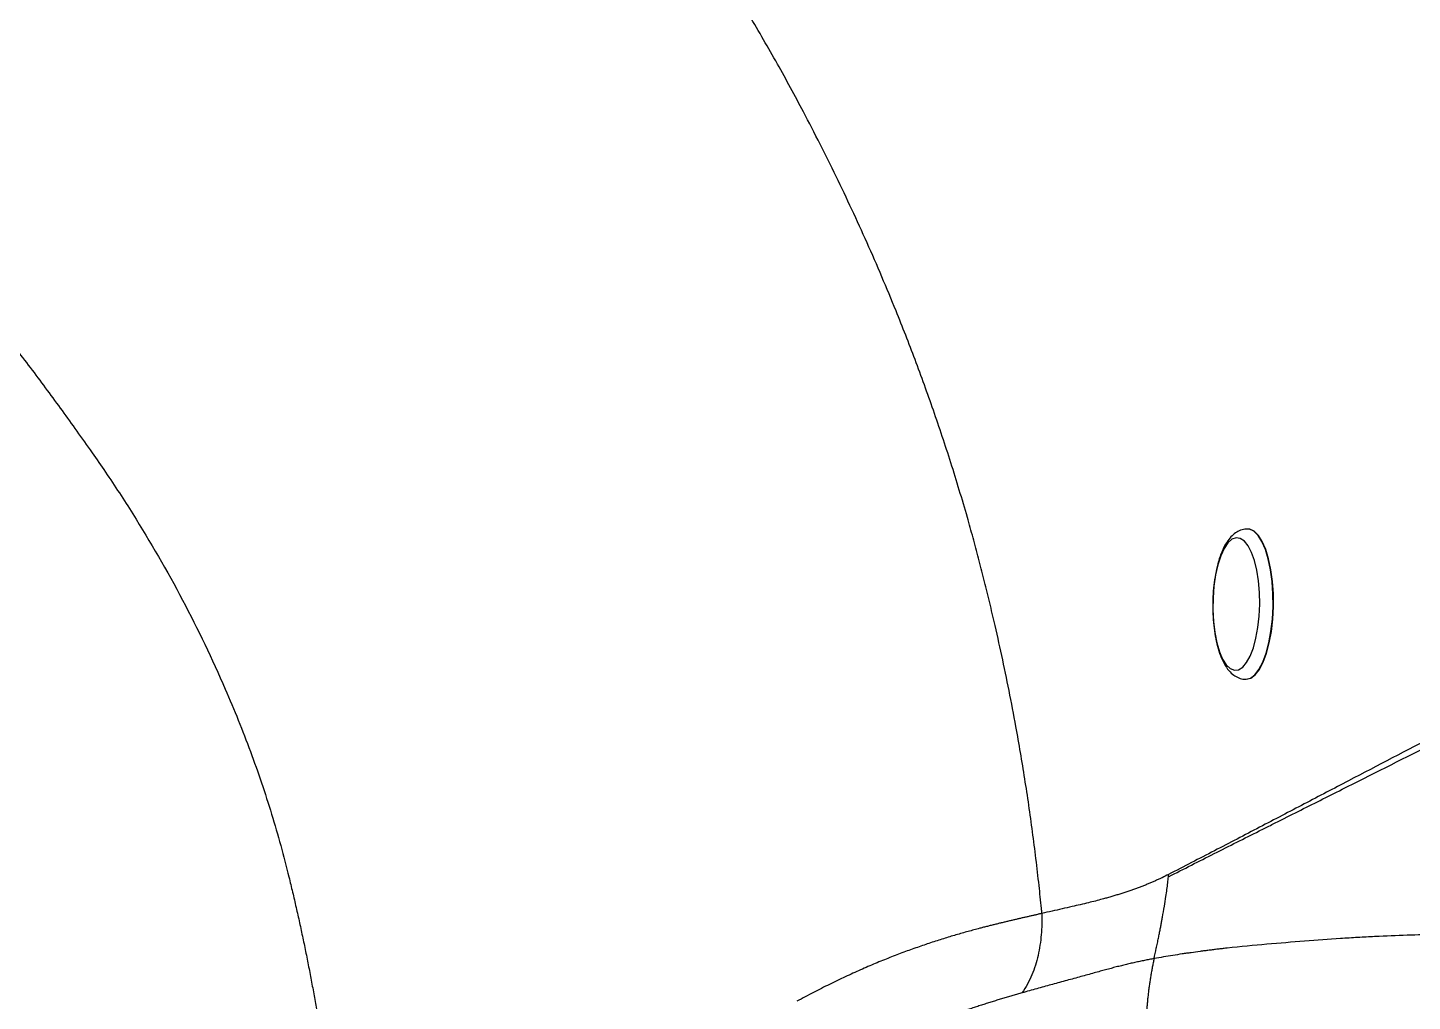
# Model space of a CAD drawing. Extents: x 412 to 492, y 622 to 766.
# Drawn here: x 474.51 to 483.74, y 697.42 to 703.9 of the extents above; entities that cross this region are included whole.
import ezdxf

# ---------------------------------------------------------------- set-up
doc = ezdxf.new("R2010")
doc.units = 0
doc.header["$MEASUREMENT"] = 0
doc.layers.add('1', color=4, linetype='Continuous')
doc.layers.add('GEOMETRY', color=4, linetype='Continuous', lineweight=25)

# ---------------------------------------------------------------- blocks, each defined once
blk = doc.blocks.new('2024 Beam 220V LL')
at = {"layer": 'GEOMETRY'}
for p, q in [((70.6887, 57.8075), (70.6864, 57.8075)), ((70.6734, 56.8076), (70.6757, 56.8076))]:
    blk.add_line(p, q, dxfattribs=at)
at = {"layer": 'GEOMETRY', "flags": 128}
for points in [[(70.8285, 57.0492), (70.8426, 57.1253), (70.8521, 57.2066), (70.8566, 57.2908), (70.856, 57.3755), (70.8503, 57.4582), (70.8398, 57.5366), (70.8246, 57.6084), (70.8053, 57.6716), (70.7824, 57.7243), (70.7565, 57.765), (70.7284, 57.7925), (70.699, 57.8061), (70.6878, 57.8075)], [(70.8308, 57.0492), (70.845, 57.1253), (70.8544, 57.2066), (70.8589, 57.2908), (70.8583, 57.3755), (70.8527, 57.4582), (70.8421, 57.5366), (70.827, 57.6084), (70.8077, 57.6716), (70.7847, 57.7242), (70.7589, 57.7649), (70.7308, 57.7925), (70.7013, 57.806), (70.6887, 57.8075)], [(70.7427, 57.0803), (70.7558, 57.1515), (70.7642, 57.2277), (70.7677, 57.3065), (70.7663, 57.3854), (70.7598, 57.4618), (70.7485, 57.5332), (70.7329, 57.5975), (70.7134, 57.6524), (70.6905, 57.6963), (70.6652, 57.7278), (70.6381, 57.7457), (70.6101, 57.7496), (70.5822, 57.7393), (70.5553, 57.7152), (70.5301, 57.678), (70.5076, 57.6289), (70.4884, 57.5695), (70.4731, 57.5017), (70.4623, 57.4278), (70.4563, 57.3499), (70.4553, 57.2708), (70.4593, 57.1928), (70.4682, 57.1186), (70.4817, 57.0505), (70.4994, 56.9906), (70.5206, 56.941), (70.5448, 56.9032), (70.5711, 56.8784), (70.5988, 56.8674), (70.6268, 56.8707), (70.6544, 56.8879), (70.6805, 56.9187), (70.7045, 56.962), (70.7254, 57.0165), (70.7427, 57.0803)], [(70.6746, 56.8076), (70.6758, 56.8076), (70.7058, 56.8156), (70.735, 56.8377), (70.7627, 56.8733), (70.7879, 56.9214), (70.8101, 56.9806), (70.8285, 57.0492)], [(70.6757, 56.8076), (70.6781, 56.8076), (70.7081, 56.8155), (70.7373, 56.8376), (70.765, 56.8733), (70.7903, 56.9214), (70.8124, 56.9806), (70.8308, 57.0492)]]:
    blk.add_lwpolyline(points, dxfattribs=at)
at = {"layer": 'GEOMETRY'}
for points, knots in [([(69.3163, 55.2477), (69.3152, 55.2587), (69.3092, 55.3207), (69.2904, 55.5021), (69.2554, 55.7905), (69.2039, 56.1432), (69.1505, 56.4567), (69.0983, 56.7301), (69.0498, 56.9637), (69.0049, 57.1644), (68.9648, 57.3338), (68.9303, 57.4739), (68.8946, 57.6124), (68.8578, 57.7493), (68.7981, 57.9615), (68.7124, 58.2451), (68.5958, 58.5956), (68.4736, 58.9328), (68.3282, 59.3052), (68.1547, 59.7126), (67.9485, 60.1545), (67.7476, 60.551), (67.5536, 60.9077), (67.3971, 61.1785), (67.2697, 61.3899), (67.1748, 61.5433), (67.0792, 61.6933), (66.9445, 61.8991), (66.7697, 62.1573), (66.5557, 62.4601), (66.3353, 62.7587), (66.032, 63.1522), (65.6381, 63.6314), (65.1444, 64.1852), (64.6324, 64.7146), (64.1894, 65.1376), (63.825, 65.4652), (63.5443, 65.7075), (63.2576, 65.945), (62.9331, 66.2028), (62.5694, 66.4777), (62.1636, 66.7668), (61.8487, 66.9785), (61.6297, 67.1199), (61.5097, 67.1958), (61.3882, 67.2709), (61.2623, 67.3469), (61.0712, 67.4597), (60.8132, 67.606), (60.3812, 67.8369), (59.8337, 68.1038), (59.1675, 68.388), (58.4856, 68.6388), (57.9661, 68.7992), (57.612, 68.895), (57.4433, 68.9381), (57.2954, 68.9741), (57.1824, 69.0007), (57.0822, 69.0235), (56.9813, 69.0457), (56.866, 69.0702), (56.7499, 69.0939), (56.633, 69.1168), (56.5155, 69.1389), (56.3234, 69.1734), (56.0548, 69.2175), (55.7078, 69.2659), (55.355, 69.3066), (55.0748, 69.3322), (54.8685, 69.3475), (54.7371, 69.356), (54.6029, 69.3636), (54.4659, 69.37), (54.3262, 69.3752), (54.1838, 69.3791), (54.0387, 69.3817), (53.8909, 69.3829), (53.7406, 69.3826), (53.6394, 69.3811), (53.5884, 69.3804)], [0, 0, 0, 0, 0.001473, 0.0083, 0.024285, 0.04014, 0.05574, 0.066575, 0.077144, 0.087449, 0.093884, 0.100253, 0.106555, 0.112791, 0.118962, 0.135596, 0.151696, 0.167271, 0.182333, 0.203609, 0.22456, 0.245197, 0.260717, 0.276613, 0.285219, 0.292273, 0.299665, 0.307936, 0.323709, 0.339486, 0.355274, 0.371076, 0.402874, 0.434376, 0.465659, 0.49675, 0.512436, 0.528152, 0.544036, 0.559922, 0.581009, 0.60221, 0.623536, 0.629469, 0.635514, 0.641673, 0.64773, 0.65431, 0.670054, 0.685706, 0.717138, 0.748405, 0.779378, 0.811704, 0.819706, 0.827767, 0.834732, 0.839873, 0.843182, 0.848379, 0.853603, 0.858852, 0.864129, 0.869431, 0.87476, 0.89009, 0.905638, 0.921402, 0.937379, 0.943106, 0.948954, 0.954922, 0.961009, 0.967214, 0.973538, 0.979979, 0.986536, 0.993209, 1, 1, 1, 1]), ([(49.9559, 64.4717), (49.9874, 64.4743), (50.0696, 64.4812), (50.2218, 64.4937), (50.432, 64.5112), (50.6906, 64.5329), (50.9628, 64.5563), (51.2016, 64.5772), (51.3923, 64.5941), (51.5588, 64.6092), (51.7172, 64.6231), (51.8602, 64.634), (51.9794, 64.6413), (52.0866, 64.6469), (52.1962, 64.6514), (52.3057, 64.655), (52.413, 64.6574), (52.5351, 64.6588), (52.6744, 64.6584), (52.8333, 64.6558), (52.9929, 64.651), (53.1533, 64.644), (53.3145, 64.6348), (53.4764, 64.6233), (53.6391, 64.6095), (53.8547, 64.5884), (54.1238, 64.5566), (54.4078, 64.5158), (54.6565, 64.4744), (54.8711, 64.4346), (55.0947, 64.3892), (55.3184, 64.3401), (55.5329, 64.2889), (55.7213, 64.239), (55.8905, 64.1894), (56.0481, 64.1395), (56.2058, 64.086), (56.4457, 63.9989), (56.7664, 63.8686), (57.1644, 63.6818), (57.6194, 63.439), (57.979, 63.2178), (58.2534, 63.0309), (58.3903, 62.9351), (58.5295, 62.8359), (58.7999, 62.6395), (59.2001, 62.3344), (59.8905, 61.7676), (60.7166, 61.0137), (61.4882, 60.204), (62.0705, 59.5257), (62.4198, 59.0883), (62.6887, 58.7321), (62.8547, 58.5035), (62.9832, 58.3216), (63.0782, 58.1842), (63.1687, 58.0488), (63.3484, 57.769), (63.5969, 57.339), (63.82, 56.8746), (63.9621, 56.5352), (64.0425, 56.3272), (64.1164, 56.1188), (64.1839, 55.9099), (64.245, 55.7006), (64.2901, 55.5268), (64.3231, 55.3892), (64.3467, 55.2877), (64.3694, 55.186), (64.3914, 55.0841), (64.4125, 54.982), (64.4329, 54.8797), (64.4524, 54.7771), (64.4712, 54.6743), (64.4891, 54.5713), (64.5084, 54.4556), (64.5287, 54.3253), (64.5494, 54.1784), (64.5695, 54.0232), (64.5884, 53.8619), (64.6044, 53.7079), (64.6173, 53.5659), (64.6278, 53.4359), (64.6368, 53.3063), (64.6444, 53.1772), (64.6506, 53.0486), (64.6535, 52.963), (64.655, 52.9202)], [0, 0, 0, 0, 0.004717, 0.012296, 0.022745, 0.036075, 0.050787, 0.063159, 0.071426, 0.078972, 0.087744, 0.094769, 0.099998, 0.105242, 0.110504, 0.116048, 0.121276, 0.126187, 0.133886, 0.141613, 0.149369, 0.157158, 0.16498, 0.172837, 0.180731, 0.188663, 0.204227, 0.219917, 0.230074, 0.240535, 0.251303, 0.262841, 0.273359, 0.282861, 0.290673, 0.298527, 0.306428, 0.314379, 0.334819, 0.355523, 0.376545, 0.407548, 0.414782, 0.423112, 0.430961, 0.438717, 0.469862, 0.501218, 0.563169, 0.625202, 0.656494, 0.687586, 0.703246, 0.718853, 0.727111, 0.734431, 0.742265, 0.74997, 0.78112, 0.812105, 0.822738, 0.833294, 0.843781, 0.854204, 0.864571, 0.874891, 0.879858, 0.88483, 0.889807, 0.894791, 0.89978, 0.904775, 0.909778, 0.914787, 0.919804, 0.924828, 0.931691, 0.938828, 0.946239, 0.9543, 0.962326, 0.96866, 0.97497, 0.981259, 0.987526, 0.993773, 1, 1, 1, 1]), ([(74.8146, 57.9459), (74.4295, 57.7432), (74.0463, 57.5406), (73.5682, 57.2886), (73.4726, 57.2382), (73.2815, 57.1379), (73.1859, 57.0877), (72.8993, 56.9372), (72.7082, 56.8368), (72.421, 56.6861), (72.3251, 56.6358), (72.1812, 56.5603), (72.1331, 56.5351), (72.037, 56.4848), (71.9889, 56.4597), (71.748, 56.3339), (71.5543, 56.2328), (71.2613, 56.0799), (71.1632, 56.0287), (71.0152, 55.9514), (70.9658, 55.9255), (70.8665, 55.8737), (70.8168, 55.8476), (70.667, 55.7695), (70.5665, 55.7174), (70.4148, 55.6388), (70.364, 55.6125), (70.2621, 55.5599), (70.211, 55.5336), (70.1598, 55.5071)], [0, 0, 0, 0, 0.25, 0.25, 0.3125, 0.3125, 0.375, 0.375, 0.5, 0.5, 0.5625, 0.5625, 0.59375, 0.59375, 0.625, 0.625, 0.75, 0.75, 0.8125, 0.8125, 0.84375, 0.84375, 0.875, 0.875, 0.9375, 0.9375, 0.96875, 0.96875, 1, 1, 1, 1]), ([(70.1595, 55.4923), (70.2105, 55.5181), (70.2615, 55.5439), (70.363, 55.5952), (70.4136, 55.6206), (70.5144, 55.6714), (70.5646, 55.6968), (70.6647, 55.7471), (70.7145, 55.7721), (70.7891, 55.8096), (70.8139, 55.822), (70.8634, 55.8468), (70.8881, 55.8592), (70.9621, 55.8963), (71.0113, 55.921), (71.1584, 55.9949), (71.256, 56.0438), (71.5472, 56.1899), (71.7395, 56.2866), (71.9788, 56.407), (72.0266, 56.431), (72.1221, 56.4791), (72.1697, 56.503), (72.3124, 56.5747), (72.4074, 56.6224), (72.6921, 56.7657), (72.8814, 56.8612), (73.1653, 57.0045), (73.26, 57.0523), (73.4019, 57.1241), (73.4492, 57.1481), (73.5438, 57.1958), (73.5911, 57.2197), (73.8274, 57.3392), (74.0164, 57.4349), (74.3952, 57.627), (74.5849, 57.7234), (74.7753, 57.8203)], [0, 0, 0, 0, 0.03125, 0.03125, 0.0625, 0.0625, 0.09375, 0.09375, 0.125, 0.125, 0.140625, 0.140625, 0.15625, 0.15625, 0.1875, 0.1875, 0.25, 0.25, 0.375, 0.375, 0.40625, 0.40625, 0.4375, 0.4375, 0.5, 0.5, 0.625, 0.625, 0.6875, 0.6875, 0.71875, 0.71875, 0.75, 0.75, 0.875, 0.875, 1, 1, 1, 1]), ([(70.6891, 57.8063), (70.6857, 57.8068), (70.6691, 57.8089), (70.6395, 57.8008), (70.6047, 57.7831), (70.5738, 57.7556), (70.5455, 57.7183), (70.5196, 57.6695), (70.4972, 57.6101), (70.4793, 57.543), (70.4661, 57.4709), (70.4579, 57.3956), (70.4541, 57.3359), (70.4547, 57.3023), (70.4549, 57.2942)], [0, 0, 0, 0, 0.020017, 0.097432, 0.1737, 0.254977, 0.347022, 0.450788, 0.558099, 0.663016, 0.765863, 0.867459, 0.96841, 1, 1, 1, 1]), ([(70.4549, 57.2942), (70.4549, 57.2766), (70.4549, 57.2333), (70.4603, 57.1656), (70.4703, 57.0933), (70.4851, 57.0258), (70.5045, 56.9643), (70.5293, 56.9095), (70.5584, 56.8663), (70.5916, 56.8345), (70.6267, 56.8156), (70.656, 56.8066), (70.6722, 56.8084), (70.6757, 56.8088)], [0, 0, 0, 0, 0.072304, 0.177777, 0.28374, 0.390717, 0.499469, 0.611177, 0.727324, 0.81887, 0.900616, 0.978262, 1, 1, 1, 1]), ([(70.1171, 55.4858), (70.11, 55.4825), (70.0956, 55.4756), (70.0738, 55.4657), (70.0516, 55.4559), (70.0288, 55.4463), (70.0056, 55.4368), (69.9819, 55.4275), (69.9577, 55.4183), (69.933, 55.4092), (69.9079, 55.4004), (69.8823, 55.3916), (69.8562, 55.383), (69.8296, 55.3746), (69.8025, 55.3663), (69.7749, 55.3582), (69.7468, 55.3502), (69.6975, 55.3367), (69.6211, 55.3174), (69.5317, 55.2964), (69.4505, 55.278), (69.3835, 55.2628), (69.3387, 55.2527), (69.3163, 55.2477)], [0, 0, 0, 0, 0.027049, 0.054669, 0.082859, 0.111621, 0.140956, 0.170863, 0.201344, 0.232398, 0.264027, 0.296231, 0.32901, 0.362364, 0.396295, 0.430802, 0.465886, 0.501548, 0.615619, 0.751564, 0.834376, 0.917187, 1, 1, 1, 1]), ([(70.0636, 54.9467), (70.0686, 54.9696), (70.0761, 55.0038), (70.0858, 55.0497), (70.0926, 55.0829), (70.099, 55.1146), (70.1048, 55.1439), (70.1102, 55.1715), (70.1151, 55.1973), (70.1227, 55.2384), (70.1322, 55.2925), (70.142, 55.3544), (70.1494, 55.4064), (70.155, 55.4504), (70.158, 55.4788), (70.1595, 55.4925)], [0, 0, 0, 0, 0.126733, 0.189896, 0.253456, 0.310678, 0.364725, 0.415482, 0.462884, 0.506907, 0.641208, 0.760313, 0.845715, 0.925553, 1, 1, 1, 1]), ([(69.3163, 55.2477), (69.3096, 55.2461), (69.2962, 55.243), (69.2757, 55.2383), (69.2548, 55.2335), (69.2336, 55.2287), (69.212, 55.2237), (69.1901, 55.2187), (69.1679, 55.2136), (69.1453, 55.2084), (69.1224, 55.203), (69.0992, 55.1976), (69.0757, 55.192), (69.0518, 55.1862), (69.0276, 55.1804), (69.0031, 55.1743), (68.9783, 55.1682), (68.9532, 55.1618), (68.9278, 55.1553), (68.898, 55.1475), (68.8635, 55.1383), (68.8241, 55.1275), (68.7841, 55.1163), (68.7435, 55.1045), (68.7022, 55.0922), (68.6603, 55.0794), (68.6178, 55.066), (68.5746, 55.052), (68.5308, 55.0373), (68.4863, 55.022), (68.4412, 55.006), (68.3955, 54.9892), (68.3491, 54.9717), (68.3021, 54.9534), (68.2544, 54.9343), (68.2061, 54.9144), (68.1571, 54.8935), (68.1074, 54.8719), (68.057, 54.8492), (68.0059, 54.8257), (67.954, 54.8011), (67.9014, 54.7756), (67.8481, 54.749), (67.7939, 54.7214), (67.7389, 54.6927), (67.7017, 54.6727), (67.683, 54.6627)], [0, 0, 0, 0, 0.018053, 0.036094, 0.054124, 0.072142, 0.090145, 0.108132, 0.1261, 0.14405, 0.16198, 0.17989, 0.19778, 0.215652, 0.233506, 0.251342, 0.269161, 0.286961, 0.304743, 0.322507, 0.34882, 0.375088, 0.401307, 0.427478, 0.453604, 0.479689, 0.505735, 0.53175, 0.557737, 0.583702, 0.609648, 0.635581, 0.661504, 0.68742, 0.713334, 0.739249, 0.765169, 0.791101, 0.817051, 0.843029, 0.869042, 0.895101, 0.921216, 0.947397, 0.973655, 1, 1, 1, 1]), ([(69.3163, 55.2477), (69.3172, 55.2002), (69.3158, 55.1528), (69.3076, 55.0595), (69.3008, 55.0135), (69.2803, 54.9237), (69.2666, 54.8799), (69.2312, 54.7961), (69.2096, 54.7561), (69.1833, 54.7186)], [0, 0, 0, 0, 0.25, 0.25, 0.5, 0.5, 0.75, 0.75, 1, 1, 1, 1]), ([(71.5333, 55.0935), (71.4963, 55.0915), (71.4589, 55.0895), (71.383, 55.0851), (71.3445, 55.0827), (71.2278, 55.0751), (71.1481, 55.0693), (70.9845, 55.0566), (70.9007, 55.0498), (70.7289, 55.0346), (70.6408, 55.0263), (70.5504, 55.0169)], [0, 0, 0, 0, 0.125, 0.125, 0.25, 0.25, 0.5, 0.5, 0.75, 0.75, 1, 1, 1, 1]), ([(72.3211, 55.1211), (72.2631, 55.12), (72.2033, 55.1187), (72.08, 55.1148), (72.0164, 55.1123), (71.8856, 55.1071), (71.8182, 55.1046), (71.6797, 55.0995), (71.6085, 55.0969), (71.5353, 55.094)], [0, 0, 0, 0, 0.25, 0.25, 0.5, 0.5, 0.75, 0.75, 1, 1, 1, 1]), ([(70.5461, 55.0162), (70.5413, 55.0156), (70.5365, 55.0151), (70.5269, 55.014), (70.5221, 55.0134), (70.5124, 55.0124), (70.5076, 55.0118), (70.4979, 55.0106), (70.4931, 55.0101), (70.4785, 55.0085), (70.4688, 55.0072), (70.4492, 55.0048), (70.4394, 55.0035), (70.4198, 55.0012), (70.41, 55), (70.3902, 54.9974), (70.3803, 54.996), (70.3504, 54.9919), (70.3304, 54.9891), (70.3003, 54.9849), (70.2902, 54.9835), (70.27, 54.9808), (70.2599, 54.9793), (70.2295, 54.9747), (70.209, 54.9715), (70.1472, 54.9615), (70.1056, 54.9543), (70.0636, 54.9467)], [0, 0, 0, 0, 0.03125, 0.03125, 0.0625, 0.0625, 0.09375, 0.09375, 0.125, 0.125, 0.1875, 0.1875, 0.25, 0.25, 0.3125, 0.3125, 0.375, 0.375, 0.5, 0.5, 0.5625, 0.5625, 0.625, 0.625, 0.75, 0.75, 1, 1, 1, 1]), ([(70.0636, 54.9467), (70.053, 54.9448), (70.0319, 54.9409), (70.0002, 54.9347), (69.9684, 54.9281), (69.9363, 54.9211), (69.9038, 54.9137), (69.8708, 54.9058), (69.8372, 54.8976), (69.8029, 54.8889), (69.7679, 54.8797), (69.7319, 54.87), (69.6801, 54.8558), (69.6103, 54.8363), (69.519, 54.8112), (69.4398, 54.7897), (69.3758, 54.7722), (69.3291, 54.7594), (69.2814, 54.7463), (69.2329, 54.7327), (69.1998, 54.7233), (69.1833, 54.7186)], [0, 0, 0, 0, 0.044337, 0.088675, 0.132994, 0.177297, 0.221608, 0.265926, 0.310229, 0.354511, 0.398784, 0.443063, 0.487329, 0.584673, 0.681903, 0.778959, 0.82325, 0.867492, 0.911699, 0.955872, 1, 1, 1, 1]), ([(70.0636, 54.9467), (70.0615, 54.9372), (70.0574, 54.9181), (70.0517, 54.8893), (70.0462, 54.8605), (70.0412, 54.8315), (70.0365, 54.8026), (70.0322, 54.7735), (70.0283, 54.7444), (70.0247, 54.7153), (70.0215, 54.6861), (70.0187, 54.6568), (70.0162, 54.6275), (70.0141, 54.5982), (70.0124, 54.5689), (70.011, 54.5395), (70.01, 54.5101), (70.0094, 54.4807), (70.0092, 54.4611), (70.0092, 54.4513)], [0, 0, 0, 0, 0.058823, 0.117646, 0.176468, 0.235291, 0.294113, 0.352936, 0.411759, 0.470582, 0.529405, 0.588229, 0.647054, 0.705878, 0.764703, 0.823527, 0.882352, 0.941176, 1, 1, 1, 1]), ([(69.1833, 54.7186), (69.1734, 54.7158), (69.1536, 54.7101), (69.1235, 54.7014), (69.0931, 54.6924), (69.0624, 54.6833), (69.0314, 54.6739), (69.0001, 54.6644), (68.9685, 54.6546), (68.9367, 54.6445), (68.9045, 54.6342), (68.8721, 54.6237), (68.8395, 54.6129), (68.8065, 54.6018), (68.7733, 54.5904), (68.7398, 54.5787), (68.7061, 54.5667), (68.6721, 54.5543), (68.6379, 54.5416), (68.6034, 54.5286), (68.5687, 54.5151), (68.5338, 54.5013), (68.5103, 54.4918), (68.4986, 54.487)], [0, 0, 0, 0, 0.047799, 0.095574, 0.143327, 0.191059, 0.238766, 0.28645, 0.334107, 0.381743, 0.429362, 0.476969, 0.524567, 0.572155, 0.619731, 0.667293, 0.714839, 0.762375, 0.809903, 0.857429, 0.904953, 0.952477, 1, 1, 1, 1])]:
    blk.add_open_spline(points, degree=3, knots=knots, dxfattribs=at)
for points in [[(70.1598, 55.5077), (70.1456, 55.5004), (70.1314, 55.4931), (70.1171, 55.4858)], [(70.1595, 55.4927), (70.1598, 55.4977), (70.1599, 55.5027), (70.1598, 55.5077)], [(71.5353, 55.094), (71.5345, 55.0934), (71.5338, 55.0932), (71.5333, 55.0935)], [(70.5504, 55.0169), (70.5489, 55.0164), (70.5474, 55.0162), (70.5461, 55.0162)]]:
    blk.add_open_spline(points, degree=3, dxfattribs=at)

msp = doc.modelspace()

# ---------------------------------------------------------------- block references
at = {"layer": '1'}
msp.add_blockref('2024 Beam 220V LL', (411.9528, 642.7586), dxfattribs=at)

doc.saveas('drawing.dxf')
